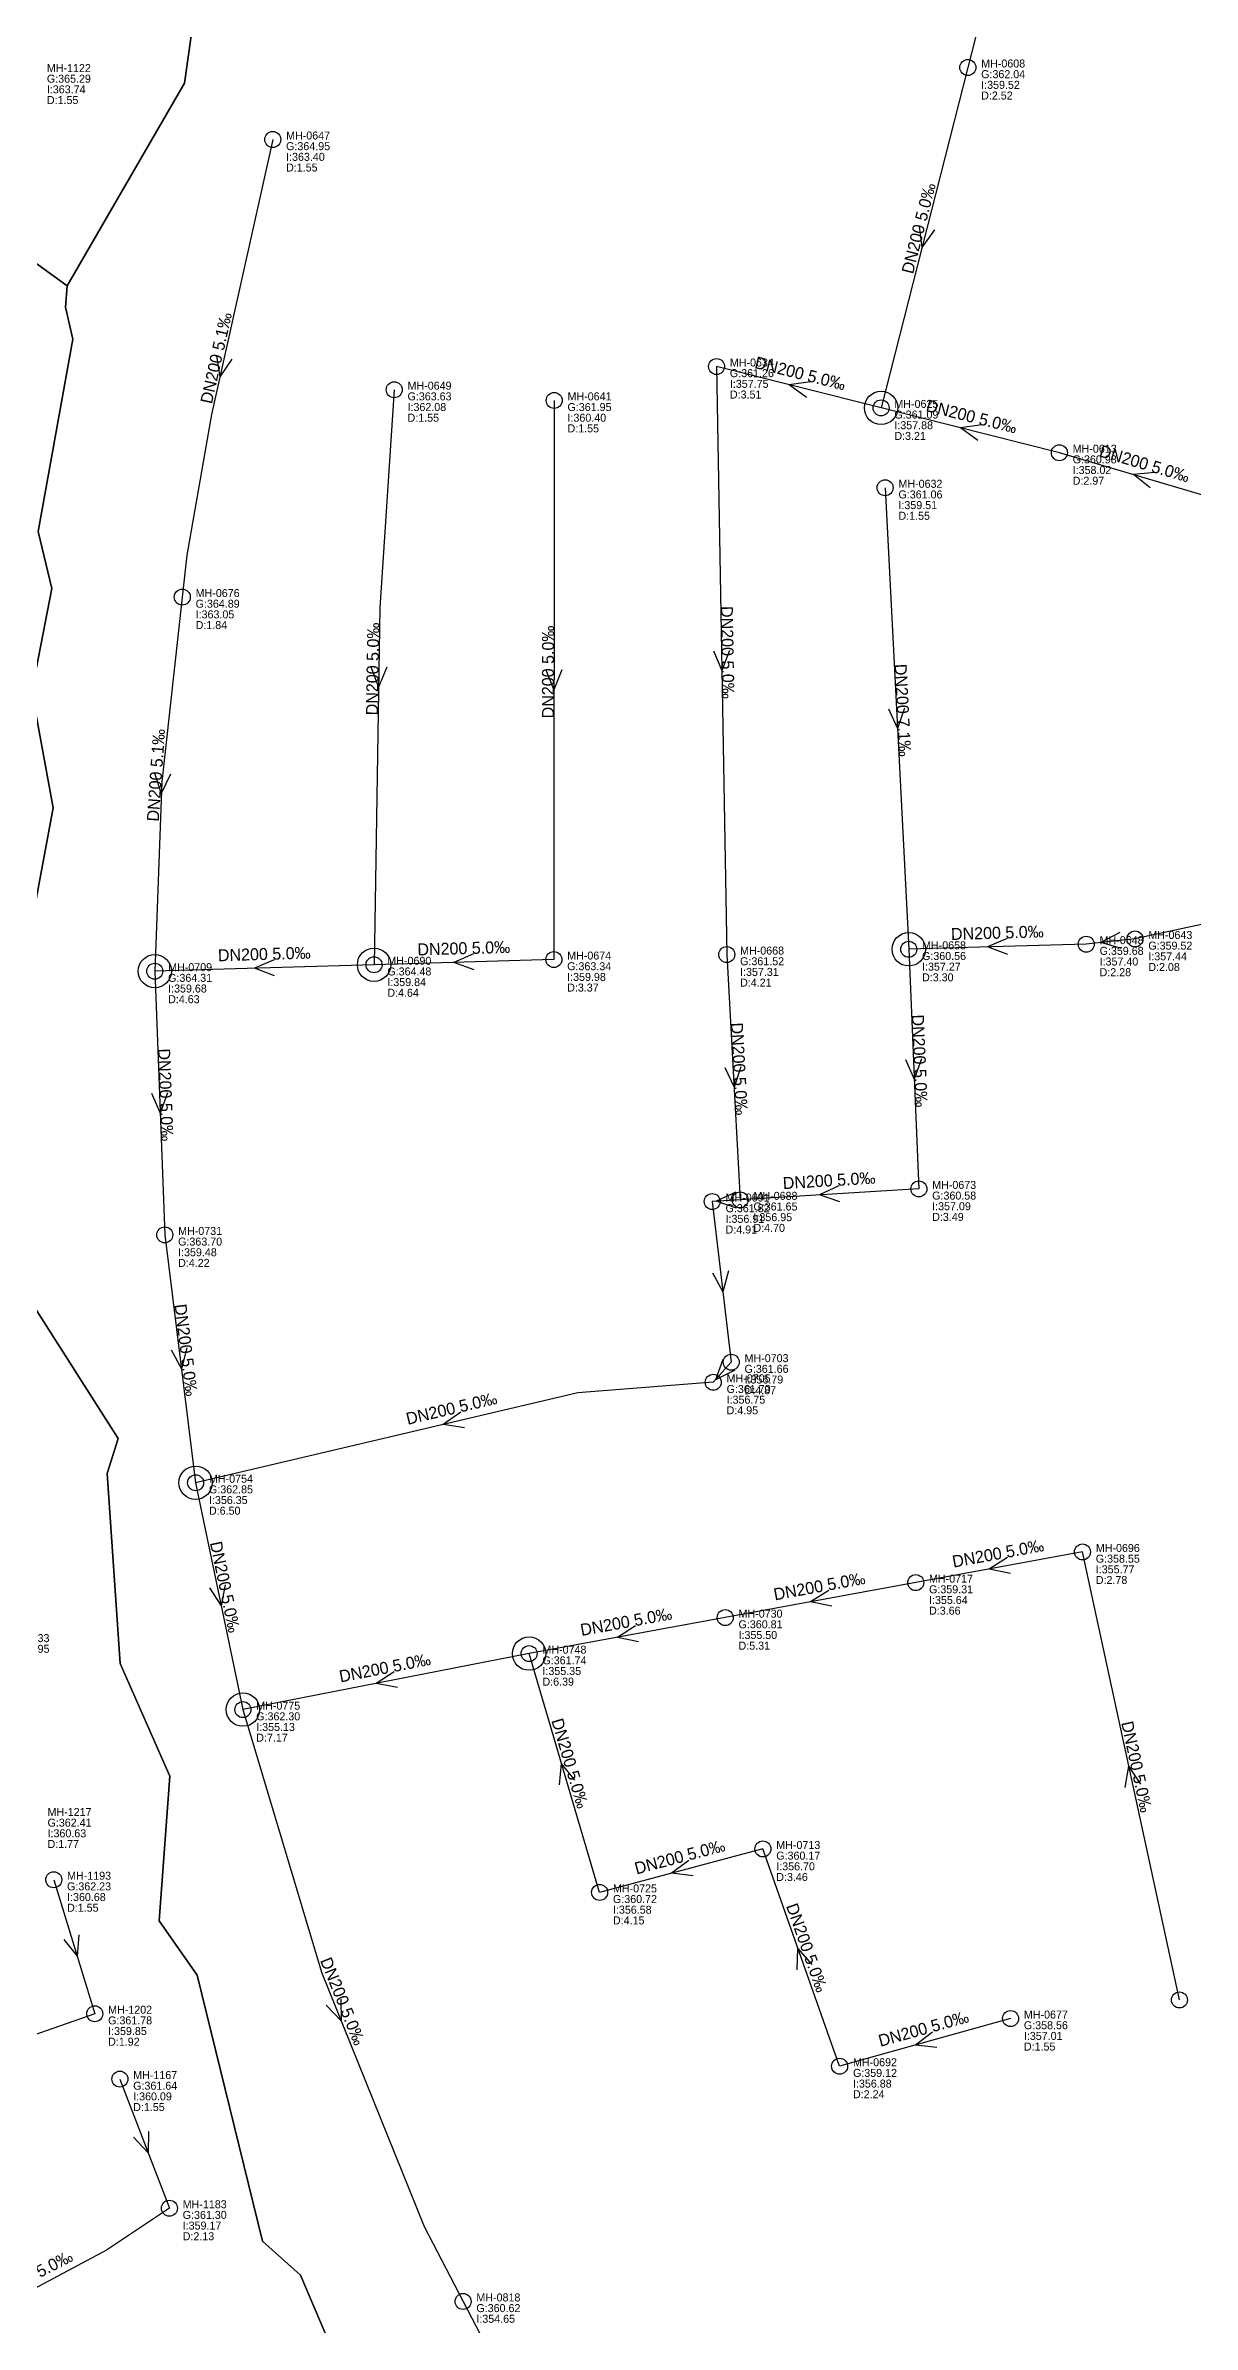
# Model space of a CAD drawing. Header units: metres. Extents: x 449148 to 451990, y 2566737 to 2570847.
# Drawn here: x 450226.2 to 450398.3, y 2568582.1 to 2568924 of the extents above; entities that cross this region are included whole.
import ezdxf
from ezdxf.enums import TextEntityAlignment as Align

# ---------------------------------------------------------------- set-up
doc = ezdxf.new("R2010")
doc.units = ezdxf.units.M
for name, color, linetype in [('SEW-CATCHMENT', 4, 'Continuous'), ('SEW-DROP', 6, 'Continuous'), ('SEW-LABEL', 2, 'Continuous'), ('SEW-MH', 7, 'Continuous'), ('SEW-MH-LABEL', 8, 'Continuous'), ('SEW-PIPE-DN200', 3, 'Continuous')]:
    doc.layers.add(name, color=color, linetype=linetype)

msp = doc.modelspace()

# ---------------------------------------------------------------- linework, layer by layer
at = {"layer": 'SEW-CATCHMENT'}
for points in [[(450249.92, 2568938.57), (450247.08, 2568918.34), (450229.49, 2568887.94), (450216.51, 2568897.29), (450202.28, 2568902.49), (450192.71, 2568903.58), (450187.37, 2568907.94), (450181.2, 2568910.19), (450177.24, 2568913.53), (450176.21, 2568912.02), (450169.39, 2568914.51), (450171.19, 2568925.04)], [(450274.93, 2568565), (450264.48, 2568589.53), (450258.79, 2568594.64), (450248.97, 2568634.52), (450243.27, 2568642.68), (450244.89, 2568664.36), (450237.43, 2568681.26), (450235.49, 2568709.76), (450237.13, 2568715.03), (450219.85, 2568742.18), (450217.16, 2568769.81), (450223.09, 2568785.88), (450223.02, 2568786.25), (450227.36, 2568809.63), (450224.2, 2568827.06), (450227.17, 2568842.55), (450225.12, 2568851.07), (450230.33, 2568879.94), (450229.23, 2568884.73), (450229.49, 2568887.94), (450247.08, 2568918.34), (450249.92, 2568938.57)], [(450216.51, 2568897.29), (450229.49, 2568887.94), (450229.23, 2568884.73), (450230.33, 2568879.94), (450225.12, 2568851.07), (450227.17, 2568842.55), (450224.2, 2568827.06), (450227.36, 2568809.63), (450223.02, 2568786.25)], [(450219.85, 2568742.18), (450237.13, 2568715.03), (450235.49, 2568709.76), (450237.43, 2568681.26), (450244.89, 2568664.36), (450243.27, 2568642.68), (450248.97, 2568634.52), (450258.79, 2568594.64), (450264.48, 2568589.53), (450274.93, 2568565)]]:
    msp.add_lwpolyline(points, dxfattribs=at)
at = {"layer": 'SEW-DROP'}
for centre in [(450351.59, 2568869.62), (450355.74, 2568788.41), (450242.63, 2568785.13), (450275.52, 2568786.09), (450248.76, 2568708.4), (450298.79, 2568682.76), (450255.85, 2568674.36)]:
    msp.add_circle(centre, 2.5, dxfattribs=at)
at = {"layer": 'SEW-LABEL'}
for p, q in [((450357.31, 2568896.9), (450357.73, 2568893.7)), ((450359.63, 2568896.31), (450357.73, 2568893.7)), ((450251.87, 2568877.45), (450252.38, 2568874.26)), ((450254.21, 2568876.93), (450252.38, 2568874.26)), ((450340.99, 2568873.53), (450337.79, 2568873.09)), ((450340.41, 2568871.2), (450337.79, 2568873.09)), ((450366.71, 2568867.06), (450363.51, 2568866.63)), ((450366.12, 2568864.73), (450363.51, 2568866.63)), ((450392.65, 2568859.92), (450389.44, 2568859.62)), ((450391.97, 2568857.61), (450389.44, 2568859.62)), ((450326.45, 2568833.2), (450327.7, 2568830.23)), ((450328.85, 2568833.25), (450327.7, 2568830.23)), ((450275.04, 2568830.77), (450276.19, 2568827.75)), ((450277.44, 2568830.73), (450276.19, 2568827.75)), ((450301.32, 2568830.31), (450302.52, 2568827.31)), ((450303.72, 2568830.31), (450302.52, 2568827.31)), ((450352.7, 2568824.46), (450354.05, 2568821.53)), ((450355.09, 2568824.59), (450354.05, 2568821.53)), ((450242.61, 2568814.85), (450243.6, 2568811.77)), ((450245, 2568814.68), (450243.6, 2568811.77)), ((450387.4, 2568790.93), (450384.54, 2568789.42)), ((450260.54, 2568786.85), (450257.58, 2568785.57)), ((450290.47, 2568787.72), (450287.51, 2568786.43)), ((450370.52, 2568790.04), (450367.56, 2568788.76)), ((450370.59, 2568787.64), (450367.56, 2568788.76)), ((450387.65, 2568788.54), (450384.54, 2568789.42)), ((450260.61, 2568784.45), (450257.58, 2568785.57)), ((450290.54, 2568785.32), (450287.51, 2568786.43)), ((450328.16, 2568770.66), (450329.53, 2568767.73)), ((450330.56, 2568770.79), (450329.53, 2568767.73)), ((450355.24, 2568771.89), (450356.57, 2568768.94)), ((450357.64, 2568771.99), (450356.57, 2568768.94)), ((450242.12, 2568766.81), (450243.44, 2568763.85)), ((450244.52, 2568766.9), (450243.44, 2568763.85)), ((450345.28, 2568752.94), (450342.36, 2568751.56)), ((450329.78, 2568751.99), (450326.86, 2568750.61)), ((450329.92, 2568749.6), (450326.86, 2568750.61)), ((450345.43, 2568750.54), (450342.36, 2568751.56)), ((450326.32, 2568739.88), (450327.86, 2568737.04)), ((450328.7, 2568740.16), (450327.86, 2568737.04)), ((450247.45, 2568728.63), (450246.63, 2568725.5)), ((450245.07, 2568728.33), (450246.63, 2568725.5)), ((450327.87, 2568726.89), (450326.77, 2568723.85)), ((450329.66, 2568725.29), (450326.77, 2568723.85)), ((450288.54, 2568718.98), (450285.89, 2568717.13)), ((450289.09, 2568716.64), (450285.89, 2568717.13)), ((450370.56, 2568697.16), (450367.82, 2568695.44)), ((450370.99, 2568694.8), (450367.82, 2568695.44)), ((450250.83, 2568692.61), (450252.61, 2568689.91)), ((450253.18, 2568693.1), (450252.61, 2568689.91)), ((450343.76, 2568692.24), (450341.03, 2568690.52)), ((450344.19, 2568689.88), (450341.03, 2568690.52)), ((450314.76, 2568686.91), (450312.03, 2568685.19)), ((450315.19, 2568684.55), (450312.03, 2568685.19)), ((450278.56, 2568680.03), (450275.85, 2568678.27)), ((450279.02, 2568677.67), (450275.85, 2568678.27)), ((450303.35, 2568663.08), (450303.65, 2568666.3)), ((450305.66, 2568663.76), (450303.65, 2568666.3)), ((450388.23, 2568662.69), (450388.77, 2568665.87)), ((450390.58, 2568663.2), (450388.77, 2568665.87)), ((450322.76, 2568651.75), (450320.17, 2568649.82)), ((450323.38, 2568649.43), (450320.17, 2568649.82)), ((450228.97, 2568639.89), (450230.99, 2568637.37)), ((450231.26, 2568640.59), (450230.99, 2568637.37)), ((450339, 2568635.35), (450339.13, 2568638.58)), ((450341.26, 2568636.15), (450339.13, 2568638.58)), ((450268.33, 2568630.03), (450270.57, 2568627.7)), ((450270.56, 2568630.93), (450270.57, 2568627.7)), ((450359.33, 2568626), (450356.76, 2568624.04)), ((450359.97, 2568623.69), (450356.76, 2568624.04)), ((450239.45, 2568610.23), (450241.64, 2568607.86)), ((450241.69, 2568611.09), (450241.64, 2568607.86))]:
    msp.add_line(p, q, dxfattribs=at)
at = {"layer": 'SEW-MH'}
for centre in [(450364.61, 2568920.68), (450260.33, 2568909.88), (450326.91, 2568875.83), (450278.55, 2568872.35), (450302.55, 2568870.75), (450351.59, 2568869.62), (450378.34, 2568862.9), (450352.2, 2568857.64), (450246.76, 2568841.25), (450382.38, 2568789.18), (450389.69, 2568789.96), (450275.52, 2568786.09), (450302.5, 2568786.87), (450328.44, 2568787.62), (450355.74, 2568788.41), (450242.63, 2568785.13), (450357.26, 2568752.47), (450326.26, 2568750.58), (450330.45, 2568750.83), (450244.13, 2568745.57), (450329.11, 2568726.48), (450326.42, 2568723.46), (450248.76, 2568708.4), (450381.81, 2568698.01), (450356.79, 2568693.41), (450328.21, 2568688.16), (450298.79, 2568682.76), (450255.85, 2568674.36), (450333.87, 2568653.46), (450227.47, 2568648.85), (450309.37, 2568646.95), (450233.63, 2568628.75), (450396.36, 2568630.81), (450371.02, 2568628.02), (450237.39, 2568618.95), (450345.38, 2568620.87), (450244.82, 2568599.57), (450288.88, 2568585.59)]:
    msp.add_circle(centre, 1.2, dxfattribs=at)
at = {"layer": 'SEW-PIPE-DN200'}
for points in [[(450376.7, 2568968.07), (450364.61, 2568920.68)], [(450364.61, 2568920.68), (450351.59, 2568869.62)], [(450260.33, 2568909.88), (450251.12, 2568868.61), (450247.45, 2568847.51), (450246.76, 2568841.25)], [(450351.59, 2568869.62), (450326.91, 2568875.83)], [(450326.91, 2568875.83), (450328.44, 2568787.62)], [(450278.55, 2568872.35), (450276.38, 2568839.64), (450275.52, 2568786.09)], [(450302.55, 2568870.75), (450302.5, 2568786.87)], [(450378.34, 2568862.9), (450351.59, 2568869.62)], [(450403.41, 2568855.48), (450378.34, 2568862.9)], [(450352.2, 2568857.64), (450355.74, 2568788.41)], [(450246.76, 2568841.25), (450243.71, 2568813.55), (450242.63, 2568785.13), (450242.63, 2568785.13)], [(450429.47, 2568810.99), (450426.06, 2568805.95), (450421.85, 2568801.56), (450414.55, 2568796.58), (450406.86, 2568793.67), (450389.69, 2568789.96)], [(450302.5, 2568786.87), (450275.52, 2568786.09)], [(450328.44, 2568787.62), (450330.45, 2568750.83)], [(450382.38, 2568789.18), (450355.74, 2568788.41)], [(450355.74, 2568788.41), (450357.26, 2568752.47)], [(450389.69, 2568789.96), (450389.69, 2568789.96), (450382.38, 2568789.18)], [(450275.52, 2568786.09), (450242.63, 2568785.13)], [(450242.63, 2568785.13), (450244.13, 2568745.57)], [(450357.26, 2568752.47), (450330.45, 2568750.83)], [(450330.45, 2568750.83), (450326.26, 2568750.58)], [(450326.26, 2568750.58), (450329.11, 2568726.48)], [(450244.13, 2568745.57), (450248.76, 2568708.4)], [(450329.11, 2568726.48), (450326.42, 2568723.46)], [(450326.42, 2568723.46), (450326.42, 2568723.46), (450306.1, 2568721.87), (450248.76, 2568708.4)], [(450248.76, 2568708.4), (450255.85, 2568674.36)], [(450381.81, 2568698.01), (450356.79, 2568693.41)], [(450396.36, 2568630.81), (450381.81, 2568698.01)], [(450356.79, 2568693.41), (450328.21, 2568688.16)], [(450328.21, 2568688.16), (450298.79, 2568682.76)], [(450298.79, 2568682.76), (450255.85, 2568674.36)], [(450309.37, 2568646.95), (450298.79, 2568682.76)], [(450255.85, 2568674.36), (450267.62, 2568635), (450283.03, 2568596.84), (450288.88, 2568585.59)], [(450333.87, 2568653.46), (450309.37, 2568646.95)], [(450345.38, 2568620.87), (450333.87, 2568653.46)], [(450227.47, 2568648.85), (450233.63, 2568628.75)], [(450233.63, 2568628.75), (450167.55, 2568605.66)], [(450371.02, 2568628.02), (450345.38, 2568620.87)], [(450237.39, 2568618.95), (450244.82, 2568599.57)], [(450244.82, 2568599.57), (450235.38, 2568593.28), (450222.94, 2568586.62), (450201.8, 2568579.56)], [(450288.88, 2568585.59), (450307.01, 2568550.78), (450333.29, 2568507.36)]]:
    msp.add_lwpolyline(points, dxfattribs=at)

# ---------------------------------------------------------------- texts
at = {"layer": 'SEW-LABEL'}
for s, rotation, p in [('DN200 5.0‰', 75.6878, (450358.1, 2568896.35)), ('DN200 5.1‰', 77.4244, (450252.71, 2568876.92)), ('DN200 5.0‰', 345.8866, (450339.25, 2568873.93)), ('DN200 5.0‰', 345.887, (450364.96, 2568867.46)), ('DN200 5.0‰', 343.5228, (450390.87, 2568860.39)), ('DN200 5.0‰', -89.0024, (450327.67, 2568832.93)), ('DN200 5.0‰', 89.081, (450276.21, 2568830.45)), ('DN200 5.0‰', 89.9628, (450302.52, 2568830.01)), ('DN200 7.1‰', -87.0732, (450353.97, 2568824.23)), ('DN200 5.1‰', 86.0588, (450243.7, 2568814.47)), ('DN200 5.0‰', 1.6607, (450369.06, 2568790)), ('DN200 5.0‰', 1.6608, (450259.08, 2568786.81)), ('DN200 5.0‰', 1.6604, (450289.01, 2568787.68)), ('DN200 5.0‰', -86.8815, (450329.44, 2568770.43)), ('DN200 5.0‰', -87.5723, (450356.5, 2568771.64)), ('DN200 5.0‰', -87.8398, (450243.38, 2568766.55)), ('DN200 5.0‰', 3.4869, (450343.85, 2568752.85)), ('DN200 5.0‰', -82.8891, (450246.44, 2568728.19)), ('DN200 5.0‰', 13.2215, (450287.35, 2568718.67)), ('DN200 5.0‰', -78.2398, (450252.31, 2568692.58)), ('DN200 5.0‰', 10.4085, (450369.3, 2568696.91)), ('DN200 5.0‰', 10.4086, (450342.5, 2568691.99)), ('DN200 5.0‰', 10.4087, (450313.5, 2568686.66)), ('DN200 5.0‰', 11.0658, (450277.32, 2568679.76)), ('DN200 5.0‰', 286.4631, (450304.08, 2568666.06)), ('DN200 5.0‰', 282.2179, (450389.08, 2568665.61)), ('DN200 5.0‰', 14.8726, (450321.62, 2568651.41)), ('DN200 5.0‰', 289.4475, (450339.63, 2568638.36)), ('DN200 5.0‰', -68.0156, (450270.01, 2568630.29)), ('DN200 5.0‰', 15.5823, (450358.2, 2568625.64)), ('DN200 5.0‰', 27.1527, (450224.33, 2568588.57))]:
    msp.add_text(s, height=1.8, rotation=rotation, dxfattribs=at).set_placement(p, align=Align.CENTER)
at = {"layer": 'SEW-MH-LABEL'}
for s, p in [('MH-1122', (450226.44, 2568920)), ('G:362.04', (450366.61, 2568919.08)), ('MH-0608', (450366.61, 2568920.68)), ('G:365.29', (450226.44, 2568918.4)), ('I:363.74', (450226.44, 2568916.8)), ('D:2.52', (450366.61, 2568915.88)), ('I:359.52', (450366.61, 2568917.48)), ('D:1.55', (450226.44, 2568915.2)), ('MH-0647', (450262.33, 2568909.88)), ('G:364.95', (450262.33, 2568908.28)), ('I:363.40', (450262.33, 2568906.68)), ('D:1.55', (450262.33, 2568905.08)), ('MH-0634', (450328.91, 2568875.83)), ('MH-0649', (450280.55, 2568872.35)), ('G:361.26', (450328.91, 2568874.23)), ('D:3.51', (450328.91, 2568871.03)), ('I:357.75', (450328.91, 2568872.63)), ('G:363.63', (450280.55, 2568870.75)), ('D:1.55', (450280.55, 2568867.55)), ('I:362.08', (450280.55, 2568869.15)), ('G:361.95', (450304.55, 2568869.15)), ('MH-0641', (450304.55, 2568870.75)), ('I:360.40', (450304.55, 2568867.55)), ('G:361.09', (450353.59, 2568868.02)), ('MH-0625', (450353.59, 2568869.62)), ('D:1.55', (450304.55, 2568865.95)), ('D:3.21', (450353.59, 2568864.82)), ('I:357.88', (450353.59, 2568866.42)), ('G:360.98', (450380.34, 2568861.3)), ('MH-0613', (450380.34, 2568862.9)), ('MH-0632', (450354.2, 2568857.64)), ('D:2.97', (450380.34, 2568858.1)), ('I:358.02', (450380.34, 2568859.7)), ('G:361.06', (450354.2, 2568856.04)), ('I:359.51', (450354.2, 2568854.44)), ('D:1.55', (450354.2, 2568852.84)), ('MH-0676', (450248.76, 2568841.25)), ('G:364.89', (450248.76, 2568839.65)), ('I:363.05', (450248.76, 2568838.05)), ('D:1.84', (450248.76, 2568836.45)), ('MH-0648', (450384.38, 2568789.18)), ('MH-0643', (450391.69, 2568789.96)), ('MH-0690', (450277.52, 2568786.09)), ('MH-0674', (450304.5, 2568786.87)), ('G:361.52', (450330.44, 2568786.02)), ('MH-0668', (450330.44, 2568787.62)), ('G:360.56', (450357.74, 2568786.81)), ('MH-0658', (450357.74, 2568788.41)), ('G:359.68', (450384.38, 2568787.58)), ('I:357.40', (450384.38, 2568785.98)), ('G:359.52', (450391.69, 2568788.36)), ('I:357.44', (450391.69, 2568786.76)), ('G:364.31', (450244.63, 2568783.53)), ('MH-0709', (450244.63, 2568785.13)), ('G:364.48', (450277.52, 2568784.49)), ('I:359.84', (450277.52, 2568782.89)), ('G:363.34', (450304.5, 2568785.27)), ('D:3.37', (450304.5, 2568782.07)), ('I:359.98', (450304.5, 2568783.67)), ('D:4.21', (450330.44, 2568782.82)), ('I:357.31', (450330.44, 2568784.42)), ('D:3.30', (450357.74, 2568783.61)), ('I:357.27', (450357.74, 2568785.21)), ('D:2.28', (450384.38, 2568784.38)), ('D:2.08', (450391.69, 2568785.16)), ('D:4.63', (450244.63, 2568780.33)), ('I:359.68', (450244.63, 2568781.93)), ('D:4.64', (450277.52, 2568781.29)), ('MH-0673', (450359.26, 2568752.47)), ('G:361.82', (450328.26, 2568748.98)), ('MH-0691', (450328.26, 2568750.58)), ('G:361.65', (450332.45, 2568749.23)), ('MH-0688', (450332.45, 2568750.83)), ('G:360.58', (450359.26, 2568750.87)), ('I:357.09', (450359.26, 2568749.27)), ('MH-0731', (450246.13, 2568745.57)), ('D:4.91', (450328.26, 2568745.78)), ('I:356.91', (450328.26, 2568747.38)), ('D:4.70', (450332.45, 2568746.03)), ('I:356.95', (450332.45, 2568747.63)), ('D:3.49', (450359.26, 2568747.67)), ('G:363.70', (450246.13, 2568743.97)), ('I:359.48', (450246.13, 2568742.37)), ('D:4.22', (450246.13, 2568740.77)), ('G:361.66', (450331.11, 2568724.88)), ('MH-0703', (450331.11, 2568726.48)), ('G:361.70', (450328.42, 2568721.86)), ('MH-0705', (450328.42, 2568723.46)), ('D:4.87', (450331.11, 2568721.68)), ('I:356.79', (450331.11, 2568723.28)), ('D:4.95', (450328.42, 2568718.66)), ('I:356.75', (450328.42, 2568720.26)), ('MH-0754', (450250.76, 2568708.4)), ('G:362.85', (450250.76, 2568706.8)), ('D:6.50', (450250.76, 2568703.6)), ('I:356.35', (450250.76, 2568705.2)), ('MH-0696', (450383.81, 2568698.01)), ('MH-0717', (450358.79, 2568693.41)), ('G:358.55', (450383.81, 2568696.41)), ('D:2.78', (450383.81, 2568693.21)), ('I:355.77', (450383.81, 2568694.81)), ('G:359.31', (450358.79, 2568691.81)), ('I:355.64', (450358.79, 2568690.21)), ('G:360.81', (450330.21, 2568686.56)), ('MH-0730', (450330.21, 2568688.16)), ('D:3.66', (450358.79, 2568688.61)), ('G:362.95', (450220.23, 2568682.89)), ('MH-1233', (450220.23, 2568684.49)), ('D:5.31', (450330.21, 2568683.36)), ('I:355.50', (450330.21, 2568684.96)), ('G:361.74', (450300.79, 2568681.16)), ('MH-0748', (450300.79, 2568682.76)), ('I:355.35', (450300.79, 2568679.56)), ('D:6.39', (450300.79, 2568677.96)), ('G:362.30', (450257.85, 2568672.76)), ('MH-0775', (450257.85, 2568674.36)), ('D:7.17', (450257.85, 2568669.56)), ('I:355.13', (450257.85, 2568671.16)), ('G:362.41', (450226.54, 2568656.81)), ('MH-1217', (450226.54, 2568658.41)), ('D:1.77', (450226.54, 2568653.61)), ('I:360.63', (450226.54, 2568655.21)), ('MH-0713', (450335.87, 2568653.46)), ('MH-1193', (450229.47, 2568648.85)), ('G:360.17', (450335.87, 2568651.86)), ('I:356.70', (450335.87, 2568650.26)), ('G:362.23', (450229.47, 2568647.25)), ('I:360.68', (450229.47, 2568645.65)), ('G:360.72', (450311.37, 2568645.35)), ('MH-0725', (450311.37, 2568646.95)), ('D:3.46', (450335.87, 2568648.66)), ('D:1.55', (450229.47, 2568644.05)), ('D:4.15', (450311.37, 2568642.15)), ('I:356.58', (450311.37, 2568643.75)), ('MH-1202', (450235.63, 2568628.75)), ('G:361.78', (450235.63, 2568627.15)), ('I:359.85', (450235.63, 2568625.55)), ('G:358.56', (450373.02, 2568626.42)), ('MH-0677', (450373.02, 2568628.02)), ('I:357.01', (450373.02, 2568624.82)), ('D:1.92', (450235.63, 2568623.95)), ('D:1.55', (450373.02, 2568623.22)), ('MH-1167', (450239.39, 2568618.95)), ('G:359.12', (450347.38, 2568619.27)), ('MH-0692', (450347.38, 2568620.87)), ('G:361.64', (450239.39, 2568617.35)), ('I:360.09', (450239.39, 2568615.75)), ('D:2.24', (450347.38, 2568616.07)), ('I:356.88', (450347.38, 2568617.67)), ('D:1.55', (450239.39, 2568614.15)), ('G:361.30', (450246.82, 2568597.97)), ('MH-1183', (450246.82, 2568599.57)), ('D:2.13', (450246.82, 2568594.77)), ('I:359.17', (450246.82, 2568596.37)), ('G:360.62', (450290.88, 2568583.99)), ('MH-0818', (450290.88, 2568585.59)), ('I:354.65', (450290.88, 2568582.39))]:
    msp.add_text(s, height=1.2, dxfattribs=at).set_placement(p)

doc.saveas('drawing.dxf')
